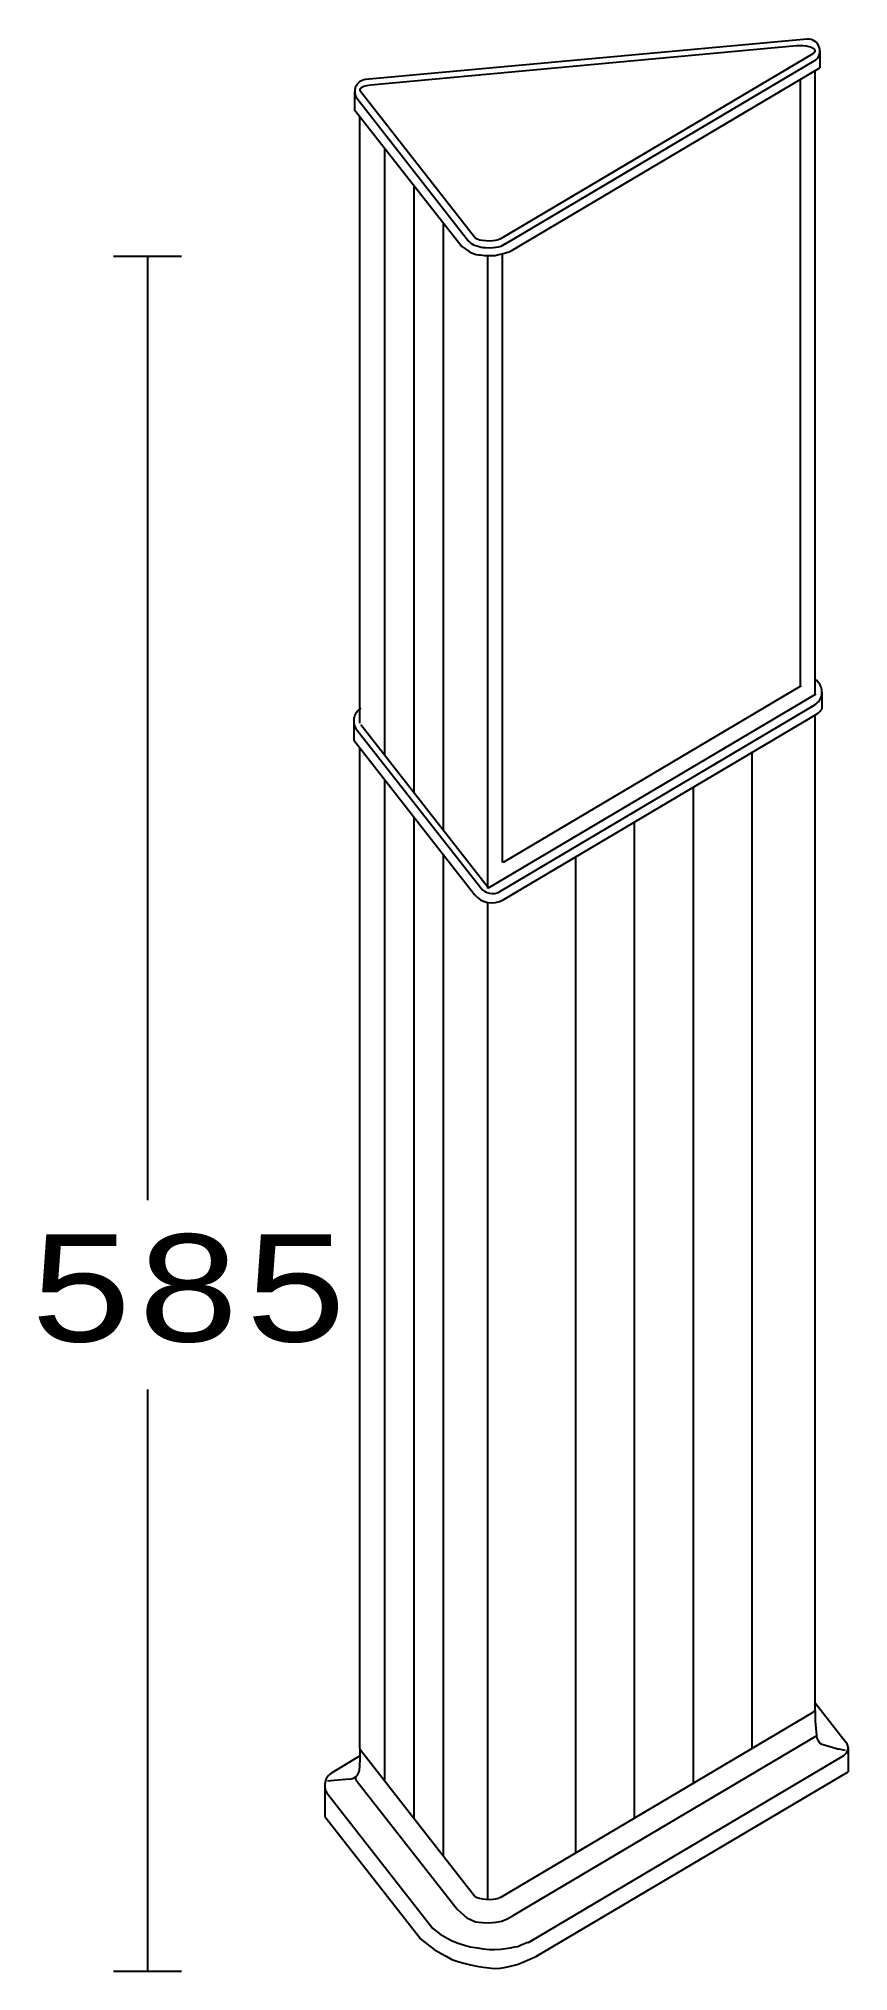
# Model space of a CAD drawing. Extents: x 1 to 99, y 0 to 234.
import ezdxf

# ---------------------------------------------------------------- set-up
doc = ezdxf.new("R2010")
doc.units = 0
doc.layers.add('LIVELLO_1', color=160, linetype='Continuous')
doc.styles.add('STD', font='txt')

# ---------------------------------------------------------------- blocks, each defined once
blk = doc.blocks.new('AI9-BLK1')
at = {"layer": 'LIVELLO_1', "color": 7}
for p, q in [((46.03, 115.38), (46.03, 113.33)), ((7.93, 92), (45.34, 114.16)), ((8.47, 91.08), (46.03, 113.33)), ((45.45, 37.59), (45.45, 112.98)), ((-10.26, 110.48), (-10.26, 108.26)), ((43.67, 38.6), (43.67, 111.93)), ((-10.26, 108.26), (2.73, 91.69)), ((-9.95, 109.61), (3.56, 92.35)), ((-9.63, 34.09), (-9.63, 107.46)), ((-6.61, 30.23), (-6.61, 103.61)), ((-3.05, 25.69), (-3.05, 99.07)), ((0.5, 21.15), (0.5, 94.53)), ((-31.2, 90.52), (-39.42, 90.52)), ((-35.31, 90.52), (-35.31, -23.56)), ((5.84, 14.12), (5.84, 90.63)), ((7.61, 17.24), (7.61, 90.74)), ((5.95, 14.19), (45.57, 37.66)), ((7.73, 17.31), (43.79, 38.67)), ((45.57, 39.39), (45.91, 38.96)), ((46.28, 37.86), (46.28, 35.85)), ((7.3, 13.75), (45.41, 36.33)), ((7.71, 12.75), (45.68, 35.24)), ((45.45, -85.31), (45.45, 35.11)), ((-10.36, 34.4), (-10.36, 32.06)), ((-9.99, 33.3), (4.99, 14.18)), ((-9.51, 33.93), (5.95, 14.19)), ((-10.36, 32.06), (4.25, 13.4)), ((-9.63, -89.87), (-9.63, 31.12)), ((37.84, -89.82), (37.84, 30.6)), ((-6.61, -93.8), (-6.61, 27.26)), ((30.73, -94.03), (30.73, 26.39)), ((-3.05, -98.34), (-3.05, 22.72)), ((23.61, -98.24), (23.61, 22.18)), ((0.5, -102.88), (0.5, 18.18)), ((16.5, -102.46), (16.5, 17.96)), ((5.84, -108.1), (5.84, 12.43)), ((-35.31, -46.47), (-35.31, -116.8)), ((45.45, -84.32), (49.21, -89.12)), ((45.45, -85.31), (45.45, -86.56)), ((8.85, -110.09), (45.54, -88.35)), ((-13, -92.76), (-9.62, -90.76)), ((-9.62, -89.95), (-9.62, -91.2)), ((10.76, -113.3), (48.91, -90.7)), ((46.15, -89.3), (48.34, -89.94)), ((48.12, -89.86), (49.08, -90.06)), ((49.43, -89.78), (49.43, -92.66)), ((-9.62, -91.2), (-9.73, -92.56)), ((11.75, -114.98), (49.43, -92.66)), ((-13.88, -94.3), (-13.88, -98.08)), ((-13.53, -93.78), (-13.12, -93.74)), ((-13.5, -95.39), (-0.8, -111.6)), ((-13.17, -93.74), (-10.88, -93.52)), ((-10.91, -93.55), (-10.7, -93.53)), ((-9.95, -93.86), (2.14, -109.29)), ((-13.88, -98.08), (-2.34, -112.8)), ((-31.2, -116.8), (-39.42, -116.8))]:
    blk.add_line(p, q, dxfattribs=at)
for points in [[(-9.53, 110.85), (-9.56, 110.83), (-9.58, 110.81), (-9.59, 110.78), (-9.6, 110.76), (-9.62, 110.74), (-9.62, 110.71), (-9.63, 110.7), (-9.63, 110.69), (-9.63, 110.67), (-9.63, 110.66), (-9.63, 110.65), (-9.63, 110.64), (-9.63, 110.63), (-9.63, 110.62), (-9.62, 110.61), (-9.62, 110.58), (-9.61, 110.56), (-9.59, 110.53), (-9.58, 110.52), (-9.57, 110.5), (4.23, 92.88), (4.27, 92.84), (4.3, 92.81), (4.34, 92.78), (4.39, 92.74), (4.44, 92.71), (4.56, 92.66), (4.7, 92.6), (4.86, 92.55), (5.22, 92.48), (5.62, 92.44), (6.04, 92.43), (6.45, 92.45), (6.83, 92.5), (7, 92.55), (7.17, 92.59), (7.31, 92.64), (7.41, 92.68), (7.49, 92.73), (45.21, 115.08), (45.26, 115.11), (45.3, 115.14), (45.34, 115.17), (45.38, 115.2), (45.39, 115.22), (45.4, 115.24), (45.41, 115.26), (45.42, 115.28), (45.43, 115.29), (45.44, 115.31), (45.44, 115.33), (45.44, 115.35), (45.45, 115.36), (45.45, 115.38), (45.44, 115.4), (45.44, 115.42), (45.44, 115.44), (45.43, 115.46), (45.43, 115.47), (45.42, 115.49), (45.41, 115.5), (45.4, 115.53), (45.38, 115.54), (45.35, 115.58), (45.31, 115.61), (45.27, 115.64), (45.22, 115.67), (45.17, 115.7), (45.05, 115.76), (44.9, 115.82), (44.74, 115.86), (44.39, 115.94), (43.99, 115.98), (43.6, 115.99), (43.21, 115.97), (-8.31, 111.24)], [(-8.31, 111.24), (-8.58, 111.21), (-8.82, 111.17), (-9.04, 111.11), (-9.24, 111.04), (-9.32, 111), (-9.39, 110.96), (-9.46, 110.92), (-9.51, 110.87), (-9.53, 110.85)], [(2.66, 91.76), (3.59, 91.11), (3.88, 90.95), (4.13, 90.87), (4.44, 90.77), (4.72, 90.74), (4.96, 90.72), (5.2, 90.68), (5.44, 90.65), (6.04, 90.63), (6.42, 90.64), (6.76, 90.66), (7.04, 90.71), (7.38, 90.79), (7.6, 90.85), (8.41, 91.1)], [(3.51, 92.42), (3.79, 92.15), (3.99, 92.02), (4.2, 91.89), (4.51, 91.79), (4.79, 91.72), (5.05, 91.66), (5.29, 91.62), (5.54, 91.6), (6.13, 91.58), (6.52, 91.59), (6.84, 91.65), (7.13, 91.69), (7.46, 91.78), (7.65, 91.87), (7.99, 92.09)], [(-9.63, -89.87), (-9.63, -89.88), (-9.63, -89.9), (-9.62, -89.92), (-9.62, -89.93), (-9.62, -89.95), (-9.61, -89.96), (-9.6, -89.98), (-9.59, -89.99), (-9.58, -90.01), (-9.57, -90.03), (4.23, -107.65), (4.27, -107.68), (4.3, -107.72), (4.34, -107.75), (4.39, -107.78), (4.44, -107.82), (4.56, -107.87), (4.7, -107.92), (4.86, -107.97), (5.22, -108.05), (5.62, -108.09), (6.04, -108.1), (6.45, -108.07), (6.83, -108.02), (7, -107.98), (7.17, -107.94), (7.31, -107.88), (7.41, -107.84), (7.49, -107.8), (45.21, -85.45), (45.25, -85.42), (45.3, -85.39), (45.33, -85.36), (45.36, -85.34), (45.39, -85.31), (45.4, -85.29), (45.41, -85.27), (45.42, -85.26), (45.43, -85.24), (45.43, -85.22), (45.44, -85.21), (45.44, -85.19), (45.44, -85.18), (45.45, -85.16), (45.45, -85.15)], [(2.15, -109.29), (3.32, -110.34), (4.35, -110.8), (5.2, -110.89), (5.98, -110.94), (6.85, -110.87), (7.54, -110.73), (8.12, -110.5), (8.87, -110.09)], [(-0.86, -111.58), (0.07, -112.31), (0.92, -112.8), (1.52, -113.13), (2.26, -113.4), (3.02, -113.65), (3.73, -113.83), (4.6, -113.96), (5.29, -114.07), (6.04, -114.15), (6.62, -114.16), (7.41, -114.11), (8.01, -114.05), (8.58, -113.97), (9.07, -113.85), (9.47, -113.81), (9.89, -113.6), (10.29, -113.44), (10.7, -113.28)], [(-2.42, -112.8), (-0.65, -114.15), (0.2, -114.64), (0.8, -114.97), (1.49, -115.37), (2.22, -115.6), (2.94, -115.83), (3.76, -116.01), (4.52, -116.16), (5.28, -116.29), (5.97, -116.37), (6.67, -116.47), (7.39, -116.42), (8.02, -116.31), (8.6, -116.16), (8.93, -116.09), (9.39, -115.96), (10.01, -115.73), (11.87, -114.93)]]:
    blk.add_lwpolyline(points, dxfattribs=at)
for points, knots in [([(45.34, 114.16), (45.91, 114.49), (46.17, 115.19), (45.96, 115.82), (45.76, 116.45), (45.14, 116.86), (44.48, 116.8)], [0, 0, 0, 0, 1, 1, 1, 2, 2, 2, 2]), ([(44.48, 116.8), (44.48, 116.8), (-8.96, 111.9), (-8.96, 111.9), (-9.48, 111.85), (-9.93, 111.52), (-10.14, 111.04), (-10.34, 110.57), (-10.27, 110.01), (-9.95, 109.61)], [0, 0, 0, 0, 1, 1, 1, 2, 2, 2, 3, 3, 3, 3]), ([(45.41, 36.33), (45.85, 36.59), (46.16, 37.03), (46.25, 37.53), (46.35, 38.03), (46.22, 38.55), (45.91, 38.96)], [0, 0, 0, 0, 1, 1, 1, 2, 2, 2, 2]), ([(-9.51, 35.91), (-9.94, 35.65), (-10.24, 35.22), (-10.34, 34.72), (-10.43, 34.21), (-10.3, 33.7), (-9.99, 33.3)], [0, 0, 0, 0, 1, 1, 1, 2, 2, 2, 2]), ([(45.45, -86.56), (45.45, -86.56), (45.6, -88.29), (45.6, -88.29), (45.64, -88.7), (45.85, -89.08), (46.18, -89.32)], [0, 0, 0, 0, 1, 1, 1, 2, 2, 2, 2]), ([(48.91, -90.7), (49.18, -90.54), (49.36, -90.28), (49.42, -89.98), (49.47, -89.67), (49.4, -89.36), (49.21, -89.12)], [0, 0, 0, 0, 1, 1, 1, 2, 2, 2, 2]), ([(-13, -92.76), (-13.44, -93.02), (-13.75, -93.47), (-13.84, -93.97), (-13.94, -94.47), (-13.81, -94.99), (-13.5, -95.39)], [0, 0, 0, 0, 1, 1, 1, 2, 2, 2, 2])]:
    blk.add_open_spline(points, degree=3, knots=knots, dxfattribs=at)
for points in [[(45.68, 35.24), (45.92, 35.39), (46.13, 35.6), (46.28, 35.85)], [(4.99, 14.18), (5.54, 13.48), (6.53, 13.29), (7.3, 13.75)], [(4.25, 13.4), (5.07, 12.35), (6.55, 12.07), (7.71, 12.75)], [(-10.7, -93.53), (-10.19, -93.48), (-9.78, -93.08), (-9.73, -92.56)], [(-10.17, -93.33), (-10.15, -93.52), (-10.07, -93.71), (-9.95, -93.86)]]:
    blk.add_open_spline(points, degree=3, dxfattribs=at)
at = {"layer": 'LIVELLO_1', "color": 7, "insert": (-49.85, -27.7), "char_height": 12.9564, "attachment_point": 1, "style": 'STD'}
blk.add_mtext('\\fCourier|b0|i0;\\H12.9564;\\C7;585', dxfattribs=at)

msp = doc.modelspace()

# ---------------------------------------------------------------- block references
at = {"layer": 'LIVELLO_1', "color": 7}
msp.add_blockref('AI9-BLK1', (49.593269, 117.212139), dxfattribs=at)

doc.saveas('drawing.dxf')
